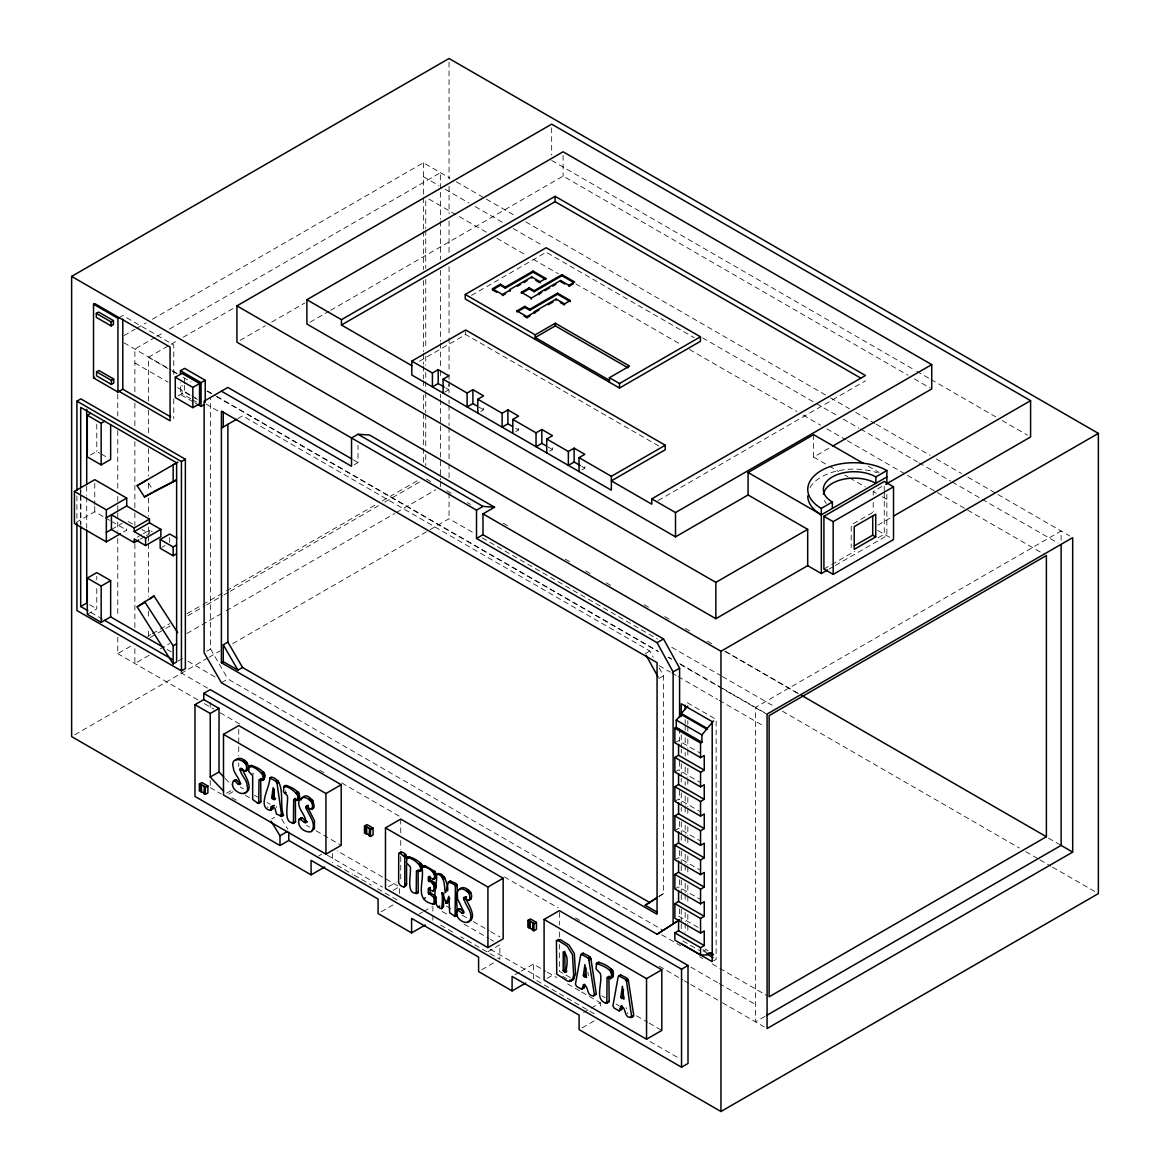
<?xml version="1.0" encoding="UTF-8"?>
<svg xmlns="http://www.w3.org/2000/svg" width="1170" height="1170" viewBox="0 0 1170 1170"><rect width="100%" height="100%" fill="white"/><g stroke="black" fill="none" stroke-linecap="round" stroke-linejoin="round"><path stroke-width="0.75" stroke-dasharray="5 3.75" d="M658.959 896.615L663.522 893.617L663.522 675.836L659.251 668.07M119.091 317.655L122.791 315.52L173.774 344.945L173.774 375.511M124.064 335.585L135.091 329.209M136.671 328.302L146.118 322.847M152.422 319.205L423.365 162.776L449.953 178.132M155.347 337.282L134.872 349.099L134.872 394.041M156.926 336.36L163.23 332.733M169.533 329.092L440.476 172.663L440.476 219.331M148.473 401.134L148.473 357.318L176.831 340.938M183.134 337.296L235.126 307.286M240.084 340.353L265.4 325.743M271.718 322.086L304.931 302.913M177.972 395.986L184.641 392.125L192.553 396.703M310.05 322.203L329.033 311.249M330.613 310.328L563.106 176.1L908.008 375.219M90.456 455.057L96.774 451.415L99.859 453.185M237.919 418.538L242.541 415.862L649.833 651.003L653.255 657.218M75.992 522.566L94.77 511.714L103.896 516.979M471.481 295.396L546.2 252.267L694.146 337.691M111.428 529.484L122.104 523.312M123.552 531.941L126.696 530.142L126.696 526.983M419.503 361.194L465.689 334.532L658.973 446.136M137.256 537.191L141.833 534.544M143.369 533.666L149.468 530.142L152.319 531.794M140.312 539.107L144.89 536.46M146.411 535.582L149.468 533.812L141.877 529.44M161.782 547.384L164.955 545.556M444.556 392.228L448.885 389.727L448.885 384.521M87.297 614.338L96.774 608.868L96.774 587.106M354.13 464.797L358.02 462.559L358.02 445.2M480.695 411.43L483.59 409.763L483.59 404.557M117.76 637.197L117.76 653.65L133.512 644.553M147.698 636.363L150.842 634.549M152.422 633.643L158.725 630.001M160.29 629.094L169.752 623.639M187.068 613.636L201.255 605.446M202.834 604.539L224.874 591.801M226.453 590.894L376.111 504.489M382.414 500.862L418.641 479.934M150.052 637.591L156.341 633.95M157.921 633.043L164.224 629.401M165.804 628.495L170.527 625.76M187.858 615.756L205.189 605.753M206.768 604.846L222.519 595.749M224.084 594.843L228.823 592.108M230.388 591.201L378.48 505.703M384.784 502.062L421.024 481.148M515.692 431.642L518.588 429.96L518.588 424.754M149.058 655.346L134.872 663.522L134.872 646.176M160.085 648.97L169.533 643.515M186.864 633.511L224.669 611.691M226.234 610.784L394.787 513.469M396.367 512.562L435.752 489.82M178.132 661.05L182.637 658.447M549.622 451.225L552.518 449.558L552.518 444.351M206.71 651.28L210.585 649.028L210.585 397.42M74.792 734.804L207.441 658.213M209.02 657.306L220.077 650.915M232.713 643.632L428.512 530.58M430.092 529.674L449.046 518.734L474.318 533.315M581.943 469.887L584.839 468.219L584.839 463.013M221.408 682.724L227.887 678.995L663.522 930.501M658.125 500.541L865.464 380.835M226.541 793.216L231.133 790.584M228.72 794.181L234.585 790.788M813.618 434.67L813.618 457.104L830.949 447.101M271.733 819.015L274.658 817.318M873.215 495.144L873.215 491.517L884.242 485.155L884.271 490.552M872.718 512.489L851.204 524.906L851.204 547.604M645.197 653.679L649.833 651.003M877.939 525.111L890.531 517.842M318.693 855.972L321.735 854.217M823.914 569.059L830.1 565.476M831.651 564.583L854.86 551.187M878.085 537.776L884.271 534.207L884.271 492.365M829.12 569.044L833.8 566.338M835.365 565.446L886.86 535.714L886.86 494.208M658.9 678.512L663.522 675.836M388.528 886.743L396.162 882.326M393.281 890.268L399.365 886.758L337.048 850.78M381.127 911.796L394.802 903.898M674.871 742.804L678.571 740.668L699.718 752.866M419.196 913.989L422.224 912.249M423.745 911.371L431.35 906.984M674.871 772.039L678.571 769.904L699.718 782.116M674.871 801.289L678.571 799.139L699.718 811.351M674.871 830.524L678.571 828.389L699.718 840.586M487.714 951.795L499.868 944.79L499.868 959.283L460.907 936.804M481.63 969.813L495.305 961.915M674.871 859.76L678.571 857.625L699.718 869.836M515.136 974.654L519.685 972.021M521.206 971.144L533.374 964.124L545.834 971.319M658.9 896.279L663.522 893.617M674.871 888.995L678.571 886.86L699.718 899.072M547.15 978.325L554.785 973.923M583.654 1012.459L589.724 1008.949M591.245 1008.072L600.371 1002.807L600.371 1008.247M582.134 1027.845L595.808 1019.947M713.51 960.906L716.128 959.4L716.128 719.389L685.181 701.517M764.961 1016.394L755.513 1021.849L755.513 707.426L1061.117 530.99L1061.117 541.403M551.67 160.465L915.203 370.363M916.783 371.27L929.433 378.568M931.013 379.49L995.816 416.9M1002.134 420.542L1027.421 435.152M914.326 378.875L930.15 388.001M456.271 181.774L484.702 198.198M486.281 199.105L516.277 216.421M525.754 221.89L828.974 396.952M830.554 397.873L849.493 408.813M855.811 412.454L874.765 423.394M876.345 424.315L930.048 455.305M936.351 458.962L961.623 473.543M967.941 477.184L996.372 493.608M997.952 494.515L1069.789 535.992M423.365 176.67L438.925 185.65M445.214 189.277L468.907 202.966M475.225 206.607L503.641 223.017M513.118 228.486L543.129 245.817M702.629 337.896L814.759 402.641M816.338 403.548L836.872 415.394M843.19 419.05L858.97 428.161M860.55 429.083L917.412 461.901M918.991 462.808L950.567 481.046M952.146 481.952L980.577 498.376M982.156 499.283L1057.958 543.041M428.907 199.061L487.334 232.786M496.811 238.256L526.822 255.586M533.14 259.228L558.397 273.824M575.772 283.842L681.583 344.931M689.481 349.494L796.872 411.489M803.19 415.145L820.55 425.178M826.868 428.82L845.822 439.759M847.402 440.666L905.829 474.406M907.408 475.312L935.839 491.736M937.419 492.643L1044.81 554.639M868.169 466.157L879.08 472.461M813.618 457.104L827.746 465.25M829.311 466.157L838.714 471.598M844.989 475.21L848.133 477.024M849.698 477.93L865.376 486.983M873.215 491.517L876.257 493.257M882.312 496.767L886.86 499.385M877.763 530.449L893.514 539.545M445.828 387.957L448.885 389.727M478.998 407.116L483.59 409.763M515.531 428.205L518.588 429.96M547.926 446.911L552.518 449.558M581.783 466.45L584.839 468.219M503.129 523.092L509.447 526.734M725.795 651.646L798.452 693.591M426.48 479.013L432.695 482.596M446.794 490.742L453.112 494.384M467.327 502.588L470.486 504.416M565.242 559.114L569.98 561.849M585.76 570.975L590.499 573.709M606.294 582.821L612.612 586.477M644.202 604.715L650.52 608.356M664.735 616.561L671.039 620.202M685.254 628.407L691.572 632.063M707.367 641.175L712.106 643.909M724.742 651.207L797.384 693.152M1048.481 838.115L1061.117 845.413M353.311 459.839L358.02 462.559M482.216 537.878L657.584 639.127M671.799 647.332L720.778 675.616M722.358 676.523L774.496 706.621M782.394 711.184L1019.362 848.001M1025.695 851.643L1038.331 858.941M1039.911 859.862L1050.967 866.239M1052.547 867.16L1098.367 893.602M123.991 342.81L171.2 370.071M172.78 370.978L177.518 373.713M207.514 391.043L215.412 395.606M216.991 396.513L657.598 650.9M668.655 657.277L671.814 659.105M679.712 663.653L720.778 687.36M722.358 688.282L764.185 712.428M148.473 357.318L170.586 370.071M172.165 370.992L176.904 373.727M183.222 377.369L191.105 381.932M206.9 391.043L214.797 395.606M216.377 396.513L658.564 651.807M668.041 657.277L671.2 659.105M680.677 664.575L767.535 714.724M134.872 362.978L168.041 382.137M177.518 387.606L190.154 394.89M191.734 395.811L198.052 399.453M205.935 404.016L220.15 412.22M659.178 665.686L670.234 672.077M671.814 672.984L676.553 675.719M678.132 676.626L717.62 699.426M719.199 700.333L764.185 726.321M194.132 397.61L197.306 399.438M190.768 398.721L181.993 393.661L181.993 385.208M192.231 399.57L196.618 402.1M193.138 401.851L180.472 394.539L180.472 382.648M194.732 402.758L197.891 404.586M101.395 454.077L107.567 457.645M128.203 521.542L134.287 525.052M105.417 517.857L109.98 520.489M111.486 521.367L126.696 530.142M678.571 916.11L699.718 928.307M705.027 948.987L708.055 950.742M703.009 949.616L706.036 951.356M702.995 950.8L707.528 953.418M682.856 940.958L699.47 950.552M89.593 604.715L96.774 608.868M166.988 649.409L171.683 652.114M187.946 661.284L216.377 677.708M661.723 934.815L680.677 945.755M699.631 956.709L702.79 958.522M712.267 963.992L767.535 995.904M90.763 612.349L103.092 619.457M180.677 672.618L207.514 688.106M690.768 967.107L717.62 982.61M719.199 983.517L755.513 1004.489M117.76 653.65L198.052 699.996M204.355 703.653L213.832 709.122M220.15 712.764L242.263 725.532M319.644 770.211L325.962 773.853M341.757 782.964L401.763 817.611M504.416 876.886L558.105 907.876M575.479 917.909L581.797 921.55M659.178 966.23L682.87 979.904M684.45 980.826L689.188 983.56M690.768 984.467L720.778 1001.798M722.358 1002.705L764.185 1026.865M240.333 787.088L243.492 788.902M254.519 795.278L257.678 797.092M267.126 802.547L270.285 804.375M306.525 825.303L309.684 827.117M315.988 830.758L341.201 845.325M446.443 906.077L452.746 909.719M462.194 915.174L471.656 920.644M473.236 921.55L489.001 930.647M490.566 931.554L500.029 937.009M570.39 977.637L559.362 971.275L559.362 944.526M601.921 995.845L605.066 997.659M616.107 1004.035L619.252 1005.849M636.582 1015.852L647.624 1022.229M649.204 1023.136L661.81 1030.419M562.653 976.306L566.719 978.661M245.261 795.264L249.868 797.925M442.216 911.503L446.896 914.194M464.037 924.095L488.958 938.486M490.522 939.378L493.638 941.177M547.384 972.226L556.745 977.623M567.64 983.911L580.115 991.107M581.665 992.014L600.371 1002.807M231.865 797.677L236.472 800.338M210.234 787.629L221.305 794.02M327.308 855.211L382.678 887.182M490.259 949.294L542.456 979.436M650.037 1041.549L680.092 1058.894M337.048 865.288L352.623 874.282M354.174 875.175L371.314 885.076M377.559 888.673L399.365 901.266M440.651 925.104L454.677 933.207M594.141 1013.717L533.374 978.632L533.374 964.124M252.413 773.18L253.89 774.116M267.257 806.832L268.164 807.446M225.108 778.386L231.177 784.807M627.164 1012.81L627.851 1013.776M148.473 483.02L152.115 488.665M281.707 819.117L287.893 829.223M210.585 649.028L227.887 678.995M276.178 806.525L276.661 807.373M285.173 790.613L285.553 791.651M626.184 1007.604L626.491 1008.803M587.94 972.168L588.334 975.795M873.215 502.413L873.215 511.48M687.828 720.705L687.828 724.362M687.828 726.19L687.828 731.674M687.828 738.987L687.828 748.113M687.828 749.941L687.828 757.253M687.828 768.222L687.828 777.363M687.828 779.191L687.828 786.503M687.828 797.457L687.828 806.598M687.828 808.426L687.828 815.739M687.828 826.707L687.828 835.833M687.828 837.661L687.828 844.974M687.828 855.943L687.828 865.083M687.828 866.911L687.828 874.209M687.828 885.178L687.828 894.319M687.828 896.147L687.828 903.459M687.828 914.413L687.828 923.554M687.828 925.382L687.828 932.695M685.181 719.696L685.181 723.338M685.181 725.151L685.181 730.606M685.181 737.875L685.181 745.158M685.181 752.427L685.181 756.069M685.181 766.979L685.181 774.247M685.181 781.516L685.181 785.158M685.181 796.068L685.181 805.165M685.181 806.978L685.181 814.247M685.181 825.157L685.181 834.254M685.181 836.067L685.181 843.336M685.181 854.246L685.181 863.343M685.181 865.156L685.181 872.44M685.181 883.35L685.181 892.432M685.181 894.26L685.181 901.529M685.181 912.439L685.181 921.521M685.181 923.349L685.181 932.431M681.262 734.702L681.262 747.425M681.262 749.239L681.262 752.88M681.262 763.791L681.262 776.514M681.262 778.342L681.262 781.969M681.262 792.88L681.262 805.604M681.262 807.432L681.262 811.059M681.262 821.969L681.262 834.707M681.262 836.521L681.262 840.162M681.262 851.073L681.262 863.796M681.262 865.61L681.262 871.065M681.262 880.162L681.262 892.885M681.262 894.699L681.262 900.154M681.262 909.251L681.262 921.975M681.262 923.803L681.262 929.258M679.594 728.354L679.594 741.122M679.594 761.173L679.594 770.299M679.594 790.35L679.594 799.476M679.594 821.355L679.594 828.638M679.594 850.517L679.594 857.815M679.594 879.694L679.594 886.992M679.594 908.871L679.594 916.154M563.106 155.274L563.106 176.1M559.362 912.439L559.362 924.914M559.362 932.051L559.362 937.404M551.67 127.779L551.67 155.025M465.689 331.505L465.689 334.532M449.046 62.156L449.046 179.039M449.046 186.337L449.046 213.73M449.046 221.042L449.046 253.919M449.046 266.702L449.046 336.097M449.046 337.925L449.046 372.63M449.046 374.444L449.046 379.928M449.046 381.756L449.046 392.71M449.046 400.023L449.046 403.665M449.046 405.493L449.046 425.587M449.046 427.416L449.046 462.106M449.046 463.934L449.046 478.545M449.046 493.155L449.046 518.734M440.476 221.159L440.476 259.404M440.476 270.328L440.476 341.377M440.476 343.19L440.476 368.696M440.476 370.51L440.476 377.808M440.476 394.202L440.476 397.844M440.476 399.657L440.476 479.802M440.476 481.63L440.476 487.086M432.871 906.106L432.871 913.36M432.871 915.174L432.871 920.615M425.748 200.889L425.748 228.267M425.748 230.095L425.748 268.442M425.748 279.396L425.748 348.777M425.748 356.075L425.748 365.215M425.748 372.513L425.748 379.811M425.748 381.639L425.748 390.765M425.748 392.593L425.748 412.688M425.748 414.502L425.748 447.379M425.748 454.677L425.748 465.631M423.365 162.776L423.365 229.495M423.365 231.309L423.365 269.568M423.365 280.493L423.365 351.526M423.365 353.355L423.365 364.279M423.365 366.108L423.365 378.846M423.365 380.674L423.365 387.957M423.365 395.241L423.365 411.635M423.365 413.463L423.365 464.461M400.74 819.073L400.74 833.332M400.74 840.469L400.74 849.376M400.74 856.513L400.74 879.694M399.365 888.571L399.365 894.012M332.368 853.515L332.368 862.582M238.753 729.129L238.753 755.864M238.753 763.001L238.753 766.569M210.234 702.336L210.234 709.59M210.234 780.361L210.234 785.816M184.641 378.553L184.641 383.643M184.641 385.339L184.641 392.125M173.774 398.882L173.774 418.655M169.694 537.542L169.694 542.822M149.468 530.142L149.468 532.599M148.473 410.26L148.473 433.997M148.473 448.607L148.473 476M148.473 483.298L148.473 490.596M148.473 497.908L148.473 516.16M148.473 527.114L148.473 534.427M148.473 536.24L148.473 541.725M148.473 543.553L148.473 596.495M148.473 611.106L148.473 618.418M148.473 631.186L148.473 636.67M134.872 403.182L134.872 426.933M134.872 441.543L134.872 510.968M134.872 512.796L134.872 525.593M134.872 543.86L134.872 631.551M117.76 394.056L117.76 415.993M117.76 430.618L117.76 489.118M117.76 496.431L117.76 503.743M117.76 505.572L117.76 511.056M117.76 512.884L117.76 520.197M117.76 522.025L117.76 531.165M117.76 538.478L117.76 617.087M96.774 424.242L96.774 451.415M96.774 576.225L96.774 579.852M94.77 483.225L94.77 504.592M94.77 506.376L94.77 511.714M86.712 486.15L86.712 495.276M86.712 497.104L86.712 528.167M80.847 489.908L80.847 493.55M80.847 495.378L80.847 524.496M80.701 489.616L80.701 493.272M80.701 495.1L80.701 524.321M76.913 495.831L76.913 521.308M810.006 487.627A46.347 26.764 0 0 1 877.266 472.709M826.239 503.392A30.742 17.755 0 0 1 824.397 500.482"/><path stroke-width="1.5" d="M429.975 887.62L430.165 892.725L435.211 895.942L436.132 897.756L436.117 902.362L433.426 904.205C413.58 899.891 424.695 882.502 422.034 867.701C425.046 864.396 437.068 872.688 434.245 878.758L433.28 879.313L428.805 876.856M258.745 803.41L258.98 779.776C271.352 780.522 255.352 765.37 249.312 766.438L248.771 771.571L252.676 775.651L252.661 799.505L258.19 803.424L260.895 801.45L260.691 778.781M262.314 780.478C270.489 773.823 257.005 766.716 251.023 765.443L249.312 766.438M293.436 823.446L293.67 799.797C306.057 800.558 290.058 785.392 284.003 786.459L283.462 791.593L287.367 795.688C288.829 802.518 281.751 826.386 295.469 822.13L295.381 798.817M297.005 800.514C305.18 793.86 291.696 786.752 285.714 785.48L284.003 786.459M416.213 893.895L416.447 870.772C428.556 871.518 412.908 856.689 406.999 857.727L406.458 862.758L410.275 866.751C411.708 873.434 404.791 896.776 418.216 892.608L418.114 869.807M419.708 871.474C427.693 864.966 414.516 858.005 408.666 856.762L406.999 857.727M606.821 1003.333L607.069 977.784L610.667 978.559C615.069 969.594 602.755 965.996 596.627 963.378L596.042 968.921L600.254 973.338C603.267 982.347 593.424 1000.408 606.821 1003.333L609.146 1001.227L608.912 976.716M610.667 978.559C619.5 971.363 604.948 963.685 598.47 962.31L596.627 963.378M245.846 770.635C250.921 760.442 229.247 753.626 233.269 767.33C233.605 773.677 239.865 778.021 240.201 784.149C237.583 786.328 235.316 778.752 233.196 781.326C228.384 791.797 250.863 800.47 247.133 785.553C247.002 779.132 239.601 774.423 240.289 768.324C243.126 768.544 245.013 773.355 247.557 769.641C251.287 762.855 239.616 754.401 235.36 760.383M299.461 818.868L305.151 822.656L306.862 821.662L302.343 817.991L299.461 818.868C295.966 826.049 304.536 833.084 311.118 831.768C317.801 823.651 307.564 814.525 305.984 806.773C323.476 817.143 308.017 784.719 300.924 800.105M457.251 909.704L461.916 913.024L463.598 912.059L460.059 908.841L457.251 909.704C453.463 916.71 463.583 925.294 469.55 921.507C474.567 912.834 464.139 905.244 463.89 897.522C471.057 905.697 471.773 893.266 466.26 890.794C452.19 881.697 457.836 906.589 457.178 912.761M468.717 900.373C477.579 896.044 464.007 882.458 459.079 889.756M404.776 886.29L404.776 856.981L399.687 853.047L398.721 854.246L398.619 882.195C398.619 884.608 403.036 888.22 404.776 886.29L406.56 884.257L406.56 864.893M234.819 781.268C235.433 776.982 238.768 783.373 240.888 783.578M300.792 819.351L301.173 817.888M434.055 904.03L434.114 897.726L428.205 892.739L428.308 888.586L430.384 887.386M271.718 797.75L273.166 787.615L274.614 799.549L271.718 797.75L273.429 796.77L274.365 789.063M583.362 975.575L584.912 964.621L586.477 977.506L583.362 975.575L585.205 974.508L586.009 967.853M620.846 997.22L622.396 986.251L623.961 999.151L620.846 997.22L622.689 996.153L623.493 989.498M270.738 810.225L271.206 806.759L272.756 806.349L274.95 808.353L276.5 814.071L281.78 816.28L277.012 783.242L275.55 780.99L269.758 778.006C270.328 786.81 256.683 807.066 270.036 810.327L272.873 808.616L272.917 805.779L271.206 806.759M582.909 987.187L581.519 989.162L576.678 986.456L575.421 984.277L580.656 955.232L583.084 953.17L589.344 956.387L590.923 958.83L596.261 993.783L593.658 995.875C585.614 996.006 589.519 985.944 583.377 984.584L582.909 987.187L584.751 986.105L584.649 984.248M582.294 989.045L584.751 986.105M620.392 1008.818L619.018 1010.807L614.162 1008.101L612.904 1005.922L618.14 976.877L620.568 974.815L626.827 978.032L628.407 980.475L633.745 1015.428L631.142 1017.505C623.098 1017.651 627.003 1007.589 620.86 1006.229L620.392 1008.818L622.25 1007.75L622.133 1005.878L620.275 1006.946M619.778 1010.69L622.25 1007.75M311.63 831.168L314.423 828.638L314.452 820.682L307.944 807.753L307.973 805.428L306.262 806.408M433.88 879.24L436.044 876.886L434.86 871.445L425.017 865.741L420.381 868.038M400.403 853.281C401.763 849.903 408.096 855.65 406.663 858.765M455.379 915.13L456.739 915.481L457.192 914.428M250.351 766.847L251.023 765.443M285.041 786.883L285.714 785.48M408.008 858.136L408.666 856.762M597.753 963.831L598.47 962.31M443.649 893.119L443.503 906.808L441.368 908.739C428.966 904.585 438.223 884.008 436.337 874.443C449.631 872.586 441.485 910.377 448.446 882.019L453.799 884.169L455.408 886.085L455.072 916.446L449.69 912.732L448.753 896.308L446.662 903.094C438.121 887.489 444.41 889.302 441.631 908.593M423.716 866.736L424.286 865.668M556.423 940.665L556.745 974.142L567.816 981.206L570.521 981.206L573.271 979.553L575.508 973.996L574.338 953.535L569.029 945.024L560.269 939.612L556.423 940.665L558.412 940.68L567.172 946.091L572.481 954.603L573.651 975.063L572.817 978.471L570.521 981.206M558.148 940.183L558.675 939.305M432.754 890.809C438.443 889.77 435.708 880.805 430.487 880.454L429.873 876.242L428.205 877.207L428.805 881.419C435.752 881.112 435.986 896.586 428.703 888.352M281.253 816.528L283.491 815.285C278.796 804.053 286.694 781.136 271.469 777.012L269.758 778.006M631.712 1017.227L626.55 981.542L624.97 979.1L618.711 975.882M449.69 898.121L448.344 902.129L446.662 903.094M709.049 953.097L712.077 954.837L712.588 953.345L707.528 953.418L707.016 954.91L700.552 954.998L674.871 940.168L674.871 932.856L678.571 930.72L704.252 945.55L704.252 930.925L700.552 933.06L674.871 918.245L674.871 903.62L678.571 901.485L704.252 916.3L704.252 901.69L700.552 903.825L674.871 888.995L674.871 874.385L678.571 872.25L704.252 887.065L704.252 872.44L700.552 874.59L674.871 859.76L674.871 845.149L678.571 843L704.252 857.829L704.252 843.204L700.552 845.34L674.871 830.524L674.871 815.899L678.571 813.764L704.252 828.579L704.252 813.969L700.552 816.104L674.871 801.289L674.871 786.664L678.571 784.529L704.252 799.344L704.252 784.734L700.552 786.869L674.871 772.039L674.871 757.429L678.571 755.293L704.252 770.109L704.252 755.484L700.552 757.619L674.871 742.804L674.871 728.179L676.26 727.389L701.927 742.204L701.927 734.892L713.495 720.91M245.217 771.235L247.557 769.641M311.586 809.187C315.988 802.371 304.054 793.333 299.622 799.461C295.264 807.827 308.046 816.47 305.151 822.656M403.928 887.079L406.458 885.324M582.514 954.164L583.084 953.17M619.998 975.809L620.568 974.815M687.828 706.08L681.349 713.481L707.016 728.296M676.26 727.389L676.26 720.077L681.349 714.548L707.016 729.363M295.469 822.13L292.12 823.124M418.216 892.608L417.354 892.929M609.014 1001.915L606.221 1003.333M447.598 890.911C448.71 887.109 443.591 868.111 435.913 875.248M80.701 487.788L80.701 407.409L176.626 462.793L176.626 661.913L173.16 663.916L137.168 606.864L153.943 595.954L177.694 632.663M149.57 599.216L153.943 595.954M657.057 934.245L679.594 919.81L657.057 934.245L221.408 682.724L204.121 652.772L204.121 401.149L227.887 387.431L351.746 458.933M657.379 912.322L645.197 905.287L657.379 897.288M645.197 905.287L657.438 897.609M573.271 979.553L569.468 981.484M450.114 881.054L455.481 883.204L457.09 885.12L457.528 898.823L463.949 912.205L463.437 913.404L461.916 913.024M176.626 480.066L144.466 496.957L137.168 485.682L177.942 462.048M324.763 866.97L311.088 874.868L71.633 736.617L71.633 276.398L449.046 58.5L1098.367 433.383L1098.367 893.602L720.954 1111.5L579.091 1029.6L579.091 1015.092L512.094 976.409L512.094 990.917L525.769 983.019M170.674 416.871L122.791 389.215L117.936 392.023L93.527 377.925L93.527 304.229L94.682 303.556L170.074 347.08L170.074 420.791L119.091 391.365M96.32 313.385L98.631 312.054L113.431 320.595L113.431 324.602L111.121 325.933L96.32 317.392L96.32 313.385L111.121 321.925L113.431 320.595M93.527 304.229L117.936 318.328L119.091 317.655M96.598 371.826L98.909 370.495L113.709 379.036L113.709 383.043L111.399 384.389L96.598 375.833L96.598 371.826L111.399 380.382L113.709 379.036M93.527 377.925L94.682 377.266M827.556 569.951L821.325 573.549L807.68 565.666L715.85 618.681L236.925 342.181L236.925 305.867L551.67 124.152L1030.594 400.652L1030.594 436.98L893.675 516.014M76.913 490.362L76.913 401.164L80.847 398.897L185.372 459.24L185.372 668.596L181.438 670.863L76.913 610.521L76.913 523.136M110.653 425.017L110.653 459.415L101.176 464.899L87.297 456.885L87.297 415.233L90.763 413.229M180.472 374.166L180.472 370.773L184.641 368.36L205.218 380.25L205.218 402.319M807.68 565.666L807.68 529.352L748.083 494.954L675.499 536.854L306.891 324.031L306.891 299.725L563.106 151.793L931.73 364.616L931.73 388.923L832.528 446.194M175.281 377.266L181.993 373.391L199.543 383.526L199.543 403.782L192.831 407.657L175.281 397.522L175.281 377.266L192.831 387.402L199.543 383.526M87.297 415.233L101.176 423.233L104.642 421.244M180.472 370.773L201.064 382.648L205.218 380.25M306.891 299.725L341.45 319.688L555.121 196.311L865.464 375.497L651.792 498.859L651.792 504.197L611.369 480.87L665.262 449.763L665.262 445.214L465.689 329.998L411.796 361.106L411.796 374.985L611.369 490.215L611.369 476.322L665.262 445.214M341.45 319.688L341.45 325.026L555.121 201.664L860.74 378.1M197.891 404.586L201.064 406.414L203.829 404.82M120.422 533.754L106.338 541.885L74.427 523.458L74.427 491.415L94.77 479.671L126.696 498.098L126.696 505.981L149.468 519.129L149.468 522.8L134.199 531.619L134.199 527.948L111.428 514.785L111.428 529.484L134.199 542.631L138.791 539.984M221.408 428.059L236.676 419.24M465.25 294.46L546.2 247.733L700.435 336.784L700.435 341.318L619.5 388.045L465.25 298.993L465.25 294.46L535.202 334.839L555.326 323.227L629.548 366.078L609.438 377.691L609.438 382.239M176.626 462.793L173.16 464.797L173.16 482.069M137.168 485.682L146.645 480.197M76.913 401.164L181.438 461.506L185.372 459.24M74.427 491.415L106.338 509.842L126.696 498.098M492.497 288.771L500.365 284.237L505.338 287.103L533.081 271.089L545.805 278.431L545.805 279.498L533.081 272.157L505.338 288.171L500.365 285.305L492.497 289.838L492.497 288.771L502.442 294.518L510.31 289.984L510.31 291.052M106.338 517.725L126.696 505.981M144.466 496.957L152.363 492.394M509.725 290.716L509.725 289.648L531.692 276.954L540.014 281.765L545.805 278.431M517.564 286.182L520.708 284.368M523.853 282.555L526.983 280.741M505.586 293.772L502.442 295.586L502.442 294.518M573.256 282.233L561.951 275.711L534.193 291.725L529.22 288.858L521.367 293.407L521.367 292.325L529.22 287.791L534.193 290.657L561.951 274.643L574.66 281.985L568.883 285.319L560.562 280.522L538.595 293.202L538.595 294.27L541.725 292.456M106.338 532.409L111.428 529.484M521.367 292.325L531.312 298.072L539.165 293.538L539.165 294.606M544.869 290.643L549.578 287.922M552.708 286.109L555.852 284.295M134.199 527.948L149.468 519.129M516.979 310.898L524.847 306.364L529.805 309.231L557.563 293.202L570.287 300.558L570.287 301.626L557.563 294.27L529.805 310.299L524.847 307.432L516.979 311.966L516.979 310.898L526.924 316.646L534.778 312.097L534.778 313.165M573.227 283.886L568.883 286.387L568.883 285.319M538.917 310.123L534.207 312.829L534.207 311.761L556.174 299.081L564.496 303.893L570.287 300.558M548.335 304.683L553.03 301.962M524.087 316.061L526.924 317.714L530.068 315.885M134.199 531.619L145.592 538.185L160.86 529.381L160.86 536.723L145.592 545.527L134.199 538.96L134.199 542.631M411.796 361.106L432.417 373.011L438.194 369.661L448.885 375.848L443.108 379.182L443.108 393.061M110.653 616.882L101.176 622.352L87.297 614.338L87.297 578.082L96.774 572.598L110.653 580.612L110.653 616.882L163.858 647.595M176.626 553.776L173.16 555.779L160.202 548.291L160.202 539.487L169.694 534.017L176.889 538.171M444.308 387.08L438.194 383.555L432.417 386.89L432.417 373.011M679.594 717.415L679.594 668.187L663.522 638.937L482.991 534.705L482.991 513.879L494.559 507.21L369.574 435.05L358.02 434.26L351.541 437.99L351.541 466.289L221.408 391.175M87.297 578.082L101.176 586.082L110.653 580.612M627.968 367.833L555.326 325.889L535.202 337.501L609.438 380.367M160.202 539.487L173.16 546.96L176.626 544.957M80.701 526.149L80.701 606.528L86.712 603.062L86.712 529.995M443.108 379.182L467.108 393.032L472.899 389.698L483.59 395.869L477.799 399.219L477.799 413.098M477.477 406.224L472.899 403.591L467.108 406.926L467.108 393.032M137.168 606.864L145.065 602.316M477.799 399.219L502.105 413.244L507.897 409.909L518.588 416.081L512.811 419.416L512.811 433.309M512.475 426.436L507.897 423.789L502.105 427.138L502.105 413.244M609.438 377.691L619.5 383.511L700.435 336.784M512.811 419.416L536.035 432.827L541.812 429.492L552.518 435.664L546.726 439.013L546.726 452.892M173.16 663.916L173.16 645.781L176.626 643.778M546.405 446.019L541.812 443.386L536.035 446.721L536.035 432.827M649.833 902.626L242.541 667.47L237.919 670.147L223.265 661.693L223.265 644.772L227.887 642.096L227.887 424.33M546.726 439.013L568.357 451.488L574.134 448.154L584.839 454.326L579.048 457.66L579.048 471.554M71.633 276.398L476.512 510.149L482.991 506.405L494.559 507.21M221.408 662.761L657.057 914.267L657.057 662.659L221.408 411.138L221.408 662.761L223.265 661.693M580.247 465.572L574.134 462.033L568.357 465.382L568.357 451.488M203.77 699.601L203.77 693.371L210.234 689.627L688.004 965.469L688.004 1063.471L681.54 1067.201L288.785 840.455L279.996 845.53L194.98 796.434L194.98 704.676L203.77 699.601L219.024 708.406L219.024 771.966L223.894 777.099M476.512 510.149L476.512 538.449L482.991 534.705M194.98 704.676L210.234 713.481L219.024 708.406M223.499 734.365L238.753 725.561L341.201 784.704L341.201 845.325L325.947 854.129L223.499 794.986L223.499 734.365L325.947 793.523L341.201 784.704M223.602 791.169L210.234 777.041L219.024 771.966M199.339 784.002L201.883 782.54L207.894 786.006L207.894 792.953L205.35 794.415L203.843 793.553L204.545 786.211L199.339 784.002L199.339 790.949L204.545 793.158L203.843 793.553M242.716 761.436L244.428 760.442M651.792 498.859L675.499 512.548L931.73 364.616M244.12 762.357L245.832 761.363M748.083 494.954L748.083 472.519L813.618 434.67L863.489 463.466M245.115 763.264L246.826 762.284M203.843 786.606L205.35 787.483L207.894 786.006M245.715 764.171L247.426 763.191M239.923 769.363L241.634 768.383C244.296 774.116 255.382 790.189 244.208 792.997M240.259 770.65L241.971 769.67M248.8 766.891L250.526 765.897M250.146 766.467L251.857 765.487M233.488 780.785L235.682 779.644M234.658 780.887L236.369 779.893M238.27 784.163L239.982 783.183M261.451 772.844L263.162 771.864M262.139 773.37L263.85 772.39M262.621 774.057L264.332 773.063M262.914 774.891L264.625 773.911M263.001 775.885L264.712 774.906M263.001 776.968L264.712 775.973M259.798 779.41L261.51 778.43M262.928 778.752L264.639 777.757M261.758 780.434L264.025 779.498M262.694 779.922L264.405 778.928M276.178 781.516L277.904 780.522M276.676 782.262L278.387 781.268M277.012 783.242L278.723 782.247M283.506 786.913L285.217 785.933M284.836 786.503L286.562 785.509M257.429 803.103L260.457 802.43M259.184 802.444L260.895 801.45M258.19 803.424L260.778 802.108M272.083 798.496L273.795 797.516L275.506 798.671L273.795 799.666M272.654 799.008L274.365 798.013M284.5 793.509L286.211 792.514M272.756 806.349L274.467 805.355M296.142 792.88L297.853 791.885M296.829 793.406L298.54 792.412M271.308 808.499L273.019 807.505M297.312 794.094L299.023 793.099M271.162 809.611L272.873 808.616M270.036 810.327L272.449 809.231M297.604 794.927L299.315 793.933M297.692 795.922L299.403 794.927M293.875 799.329L295.586 798.349M297.692 796.989L299.403 796.009M297.619 798.774L299.33 797.794M296.463 800.456L299.096 798.964M308.69 799.519L310.401 798.54M280.39 816.368L283.491 815.285M310.094 800.441L311.805 799.461M311.088 801.362L312.799 800.368M311.688 802.269L313.399 801.274M821.325 573.549L821.325 508.394L832.353 502.018A30.742 17.755 0 0 1 832.353 476.921A30.742 17.755 0 0 1 875.833 476.921L886.86 470.545L886.86 483.868M305.984 806.773L308.427 805.369M305.897 807.461L307.608 806.466M306.233 808.748L307.944 807.753M311.191 809.318L313.531 807.739M748.083 472.519L821.325 514.8L886.86 476.965M299.944 818.722L301.655 817.742M823.914 516.306L884.271 481.455L893.514 486.793L893.514 539.545L833.172 574.397L823.914 569.059L823.914 516.306L833.172 521.644L893.514 486.793M293.875 822.481L295.586 821.486M299.169 819.409L300.88 818.415M292.88 823.446L294.591 822.466M300.631 818.971L302.343 817.991M236.925 305.867L715.85 582.367L807.68 529.352M885.807 484.248L1030.594 400.652M279.996 845.53L279.996 835.746L287.323 831.519M304.244 822.261L305.955 821.267M305.794 822.642L307.505 821.662M476.512 538.449L657.057 642.681L663.522 638.937M364.484 826.064L367.029 824.601L373.04 828.067L373.04 835.014L370.495 836.477L369.003 835.614L369.691 828.272L364.484 826.064L364.484 833.011L369.691 835.205L369.003 835.614M854.29 545.834L872.718 535.187L875.73 536.928L875.73 514.23L854.217 526.646L854.217 549.344L875.73 536.928M369.003 828.667L370.495 829.53L373.04 828.067M385.471 827.892L400.74 819.073L503.173 878.217L503.173 938.837L487.919 947.641L385.471 888.498L385.471 827.892L487.919 887.035L503.173 878.217M673.116 923.539L673.116 671.931L679.594 668.187M482.991 513.879L720.954 651.266L1098.367 433.383M399.146 853.091L400.827 852.126M398.824 853.486L401.368 852.082M403.869 855.475L405.537 854.495M404.44 856.162L406.107 855.197M404.776 856.981L406.443 856.016M404.893 857.917L406.56 856.952M406.502 858.18L408.169 857.215M407.818 857.771L409.485 856.806M418.875 864.001L420.542 863.036M419.533 864.528L421.2 863.548M420.001 865.186L421.683 864.22M420.293 866.005L421.96 865.039M420.381 866.985L422.063 866.019M423.335 866.707L425.017 865.741M420.308 869.778L421.975 868.813M418.465 871.123L421.375 870.495M419.167 871.416L421.756 869.953M404.893 884.637L406.56 883.672M404.893 885.222L406.56 884.257M433.178 872.41L434.86 871.445M433.778 873.2L435.459 872.235M434.143 874.136L435.81 873.171M436.015 874.692L438.019 873.478M436.878 874.487L438.56 873.522M428.205 880.015L429.873 879.05M428.352 880.717L430.019 879.752M428.805 881.419L430.487 880.454M433.28 879.313L435.913 877.793M432.242 883.277L433.909 882.312M442.26 877.69L443.927 876.725M416.652 892.944L418.319 891.979M433.032 883.891L434.714 882.926M442.889 878.377L444.556 877.412M433.602 884.652L435.284 883.686M443.269 879.08L444.936 878.114M433.953 885.573L435.62 884.608M434.055 886.67L435.737 885.705M448.446 882.019L450.713 880.688M428.483 893.69L430.165 892.725M433.266 890.94L435.328 889.726M429.112 894.304L430.779 893.339M429.419 894.48L431.086 893.514M423.657 898.75L425.324 897.77M454.56 884.725L456.227 883.759M433.543 896.907L435.211 895.942M674.871 728.179L700.552 743.009L701.927 742.204M455.086 885.354L456.768 884.388M434.114 897.726L435.781 896.761M455.408 886.085L457.09 885.12M434.45 898.721L436.132 897.756M432.549 903.883L435.737 903.064M434.436 903.328L436.117 902.362M433.426 904.205L435.108 903.24M438.033 907.043L439.715 906.077M466.26 890.794L467.941 889.829M445.814 903.138L448.344 902.129M446.121 903.313L447.803 902.348M467.634 891.686L469.316 890.721M468.614 892.578L470.296 891.613M469.199 893.47L470.881 892.505M463.627 897.887L465.294 896.922C466.903 903.064 479.1 918.523 467.722 921.653M463.539 898.545L466.625 896.761M463.861 899.803L465.543 898.838M311.088 874.868L311.088 860.359L378.085 899.043L378.085 913.551L411.591 932.885L425.266 924.987M468.19 900.183L470.764 899.277M469.331 899.788L470.998 898.823M456.958 910.231L459.4 908.593M458.377 909.807L460.059 908.841M674.871 757.429L700.552 772.244L704.252 770.109M454.501 916.446L456.168 915.481M455.072 916.446L457.075 915.13M674.871 786.664L700.552 801.479L704.252 799.344M527.904 920.41L530.449 918.947L536.46 922.413L536.46 929.36L533.915 930.823L532.423 929.96L533.11 922.618L527.904 920.41L527.904 927.357L533.11 929.565L532.423 929.96M532.423 923.013L533.915 923.89L536.46 922.413M544.094 919.474L559.362 910.655L661.81 969.798L661.81 1030.419L646.542 1039.223L544.094 980.08L544.094 919.474L646.542 978.617L661.81 969.798M674.871 815.899L700.552 830.729L704.252 828.579M674.871 845.149L700.552 859.965L704.252 857.829M674.871 874.385L700.552 889.2L704.252 887.065M563.194 970.632L563.223 951.81C569.366 955.363 566.704 966.552 565.739 972.402L563.194 970.632L565.037 969.564L564.73 951.342M563.779 971.626L565.622 970.559L566.85 971.261L565.008 972.328M581.227 954.237L588.174 958.025L590.031 956.958M593.658 995.875L594.404 994.851L588.7 958.844L590.558 957.777M589.066 959.897L590.923 958.83M596.086 963.875L597.928 962.808M597.534 963.422L599.376 962.354M572.188 979.699L574.046 978.632M583.742 976.38L586.214 975.868L584.356 976.935M609.745 970.31L611.603 969.243M674.871 903.62L700.552 918.435L704.252 916.3M610.477 970.881L612.334 969.813M611.003 971.612L612.846 970.544M581.519 989.162L584.605 987.319M611.31 972.519L613.168 971.451M611.427 973.601L613.27 972.533M611.427 974.756L613.27 973.689M607.288 977.286L609.146 976.219M611.34 976.687L613.182 975.619M610.082 978.5L612.934 976.877M625.658 979.67L627.515 978.603M626.184 980.475L628.041 979.407M626.55 981.542L628.407 980.475M674.871 932.856L700.552 947.685L704.252 945.55M605.387 1002.997L607.245 1001.929M607.288 1002.295L609.146 1001.227M621.226 998.025L623.698 997.498L621.84 998.566M203.77 693.371L681.54 969.199L688.004 965.469M619.018 1010.807L622.089 1008.964M630.206 1017.33L633.555 1016.16M631.142 1017.505L632.985 1016.437M1046.389 836.74L769.114 996.825L769.114 715.63L1046.389 555.56L1046.389 836.74L801.611 695.419M766.54 1015.487L1061.117 845.413L1072.685 852.096L1072.685 537.659L767.081 714.095L767.081 1028.532L1072.685 852.096M153.943 491.488L176.26 479.905M596.071 994.529L594.565 994.617M247.323 770.109L246.387 770.05M313.297 808.207L312.361 808.134M583.377 988.094L584.137 987.977M621.636 1009.622L619.793 1009.3M435.562 878.275L434.114 877.997M712.077 954.837L713.495 954.822L710.482 953.082M298.716 799.519L297.443 799.168M612.524 977.491L611.149 977.111M569.658 980.138L571.326 980.416M270.753 808.938L271.747 809.333M280.873 814.788L282.102 815.373M564.715 283.988L560.562 281.59L560.562 280.522M535.86 280.434L540.014 282.833L540.014 281.765M560.342 302.547L564.496 304.961L564.496 303.893M492.497 289.838L496.753 292.31M579.048 457.66L611.369 476.322M341.45 325.026L411.796 365.64M358.02 434.26L482.991 506.405M676.26 720.077L701.927 734.892M149.468 522.8L160.86 529.381M706.855 954.033L713.042 957.601M681.262 943.795L712.208 961.667L712.208 721.656L681.262 703.784L681.262 716.508M80.701 606.528L87.882 610.681M104.642 620.349L171.931 659.207M512.094 990.917L478.589 971.568L478.589 957.06L411.591 918.377L411.591 932.885M588.174 958.025L588.7 958.844M144.466 601.424L173.16 645.781M271.147 821.296L279.996 835.746M565.037 969.564L565.622 970.559M227.887 642.096L242.541 667.47M223.265 644.772L237.919 670.147M646.059 655.229L658.037 676.947M657.057 642.681L673.116 671.931M446.867 901.002L447.496 902.172M622.689 996.153L623.083 996.957M585.205 974.508L585.6 975.312M273.429 796.77L273.795 797.516M1061.117 544.869L1061.117 845.413M875.833 476.921L875.833 483.327A30.742 17.755 0 0 0 843.57 479.203A30.742 17.755 0 0 0 823.461 494.34M872.718 515.985L872.718 535.187M833.172 521.644L833.172 574.397M832.353 502.018L832.353 508.438M720.954 651.266L720.954 1111.5M715.85 582.367L715.85 618.681M700.552 743.009L700.552 757.619M700.552 772.244L700.552 786.869M700.552 801.479L700.552 816.104M700.552 830.729L700.552 845.34M700.552 859.965L700.552 874.59M700.552 889.2L700.552 903.825M700.552 918.435L700.552 933.06M700.552 947.685L700.552 954.998M685.181 705.159L685.181 708.786M681.54 969.199L681.54 1067.201M678.571 744.325L678.571 755.293M678.571 773.56L678.571 784.529M678.571 802.795L678.571 813.764M678.571 832.045L678.571 843M678.571 861.281L678.571 872.25M678.571 890.516L678.571 901.485M678.571 919.766L678.571 930.72M675.499 512.548L675.499 536.854M646.542 978.617L646.542 1039.223M619.5 383.511L619.5 388.045M574.134 448.154L574.134 462.033M561.951 274.643L561.951 275.711M557.563 293.202L557.563 294.27M556.174 299.081L556.174 300.149M555.326 323.227L555.326 325.889M555.121 196.311L555.121 201.664M541.812 429.492L541.812 443.386M535.202 334.839L535.202 339.373M534.193 290.657L534.193 291.725M533.915 923.89L533.915 930.823M533.081 271.089L533.081 272.157M531.692 276.954L531.692 278.021M531.312 298.072L531.312 299.14M530.112 920.878L530.112 927.825M529.805 309.231L529.805 310.299M529.41 921.273L529.41 928.219M529.22 287.791L529.22 288.858M526.924 316.646L526.924 317.714M524.847 306.364L524.847 307.432M507.897 409.909L507.897 423.789M505.338 287.103L505.338 288.171M500.365 284.237L500.365 285.305M487.919 887.035L487.919 947.641M472.899 389.698L472.899 403.591M438.194 369.661L438.194 383.555M370.495 829.53L370.495 836.477M366.678 826.532L366.678 833.479M365.991 826.927L365.991 833.874M325.947 793.523L325.947 854.129M288.785 832.294L288.785 840.455M223.265 411.767L223.265 426.991M210.234 713.481L210.234 777.041M205.35 787.483L205.35 794.415M201.532 784.47L201.532 791.417M201.064 382.648L201.064 406.414M200.845 784.88L200.845 791.812M192.831 387.402L192.831 407.657M181.438 461.506L181.438 670.863M173.16 546.96L173.16 555.779M145.592 538.185L145.592 545.527M122.791 319.117L122.791 389.215M117.936 318.328L117.936 392.023M111.399 380.382L111.399 384.389M111.121 321.925L111.121 325.933M106.338 509.842L106.338 541.885M101.176 423.233L101.176 464.899M101.176 586.082L101.176 622.352M86.712 409.427L86.712 484.322M821.325 514.8A46.347 26.764 0 0 1 807.739 495.875M821.325 508.394A46.347 26.764 0 0 1 821.325 470.545A46.347 26.764 0 0 1 886.86 470.545"/></g></svg>
